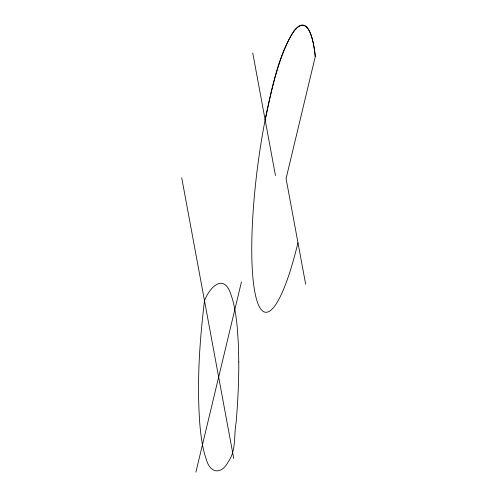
<?xml version="1.0" encoding="UTF-8"?>
<svg xmlns="http://www.w3.org/2000/svg" width="497" height="497" viewBox="0 0 497 497"><rect width="100%" height="100%" fill="white"/><g stroke="black" fill="none" stroke-linecap="round" stroke-linejoin="round"><path stroke-width="0.75" d="M265.149 119.901C272.033 89.348 277.177 56.863 294.472 30.131C309.923 12.046 314.489 47.345 315.278 56.621L286.073 178.572L305.661 284.253M195.893 472.15L241.424 282.035M252.756 53.017L275.468 175.578M181.722 177.814L233.745 458.514M297.964 242.729A144.72 26.701 -82.5 0 1 254.222 288.446A144.72 26.701 -82.5 0 1 273.213 84.31A144.72 26.701 -82.5 0 1 315.278 56.621M238.784 362.027C238.846 382.236 237.839 402.44 236.112 422.574C233.702 435.577 236.435 450.431 228.316 461.694C221.289 474.983 210.144 473.591 206.224 459.153A190.848 35.206 -82.5 0 1 199.924 425.159C196.663 383.665 199.514 341.93 204.497 300.691C210.101 286.222 224.451 272.81 231.161 295.224A190.867 35.212 -82.5 0 1 237.355 328.672L238.38 344.334L238.784 362.027"/></g></svg>
